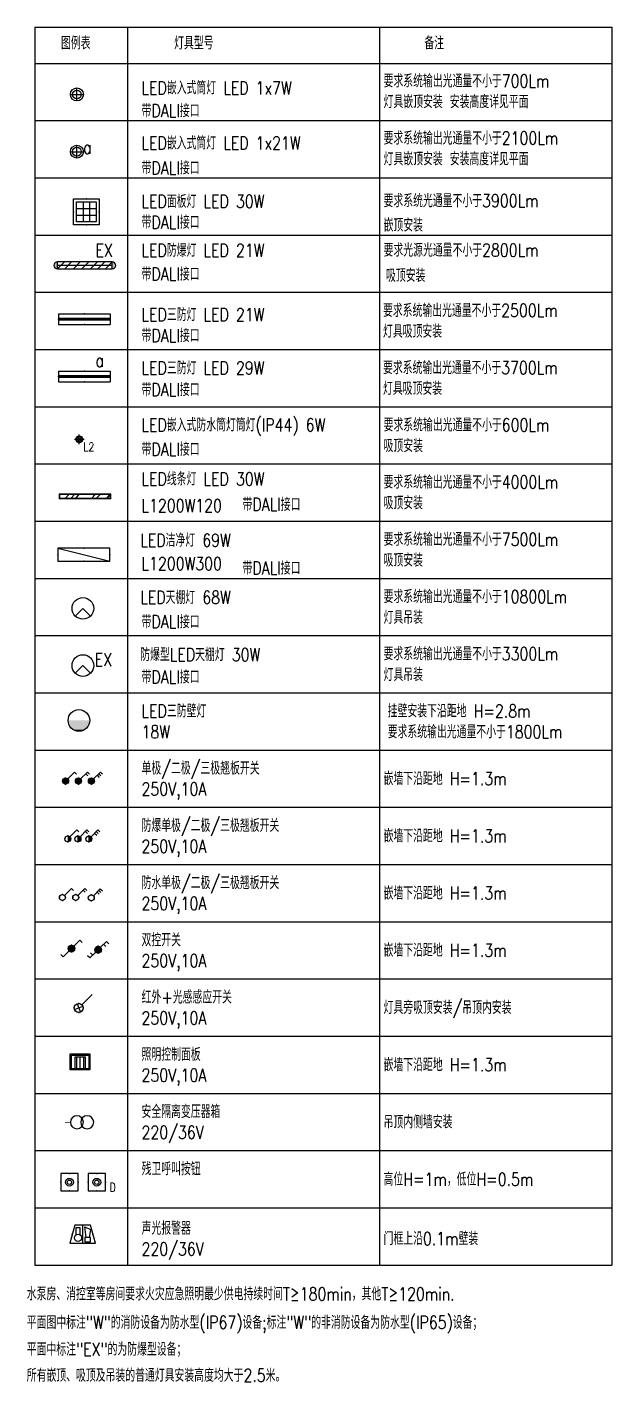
# Model space of a CAD drawing. Extents: x -621157 to 1764546, y -106808 to 741893.
# Drawn here: x -621002 to -607463, y 87161 to 118503 of the extents above; entities that cross this region are included whole.
import ezdxf
from ezdxf.enums import TextEntityAlignment as Align

# ---------------------------------------------------------------- set-up
doc = ezdxf.new("R2010")
doc.units = 0
doc.header["$LTSCALE"] = 1000
doc.header["$MEASUREMENT"] = 0
doc.linetypes.add('ACAD_ISO03W100', pattern=[30, 12, -18])
doc.linetypes.add('CONTINOUS', pattern=[0])
for name, color, linetype in [('$TD_AUDIT_GENERATED_(12AB0F)', 3, 'Continuous'), ('-TEXT', 50, 'Continuous'), ('EL_LUMI', 3, 'Continuous'), ('ELEMENT', 3, 'Continuous'), ('EQUIP-消防', 3, 'Continuous'), ('EQUIP-照明', 3, 'Continuous'), ('I-LIGHT', 3, 'Continuous'), ('I-Light-Name', 254, 'Continuous'), ('SIG_TEXT', 2, 'Continuous'), ('TEL_TEXT', 7, 'Continuous'), ('云线4.22', 1, 'Continuous'), ('设备-照明', 3, 'Continuous')]:
    doc.layers.add(name, color=color, linetype=linetype)
doc.layers.add('弱电设备层', color=1, linetype='Continuous', lineweight=9)
doc.layers.add('灯具图例与顶面填充$0$I-C-light', color=3, linetype='Continuous', lineweight=13)
doc.styles.add('_ROMANS', font='ROMANS.shx', dxfattribs={"width": 0.8, "bigfont": 'hzdxc.shx'})
doc.styles.add('_TCH_LABEL', font='COMPLEX', dxfattribs={"bigfont": 'GBCBIG'})
doc.styles.add('_TEL_DIM', font='SIMPLEX', dxfattribs={"width": 0.8, "height": 3.5, "bigfont": 'HZTXT'})
doc.styles.add('DIM_FONT', font='ROMANS', dxfattribs={"width": 0.8, "bigfont": 'HZDXC'})
doc.styles.get("Standard").update_dxf_attribs({"font": 'romans.shx', "bigfont": 'HZDXC.SHX'})
doc.styles.add('XZC', font='SIMPLEX.SHX', dxfattribs={"width": 0.7, "bigfont": 'hztxt.shx'})
doc.linetypes.add('LED_LINE', pattern='A,12.7,-5.08,["LED",XZC,S=2.54,R=0,X=-2.54,Y=-1.27],-6.35', length=24.13)

# ---------------------------------------------------------------- blocks, each defined once
blk = doc.blocks.new('$equip$00001216')
for p, q in [((0.147, 0.356), (0.625, 0.833)), ((-0.194, 0.132), (0.194, 0.285)), ((-0.076, 0.402), (0.076, 0.014))]:
    blk.add_line(p, q)
blk.add_circle((0, 0.208), 0.208)
for p in [(-0.208, 0.208), (0, 0.417), (0, 0), (0.208, 0.208)]:
    blk.add_point(p)
at = {"flags": 9}
blk.add_attdef('A', (0, 0), '', height=0.00002, dxfattribs=at)
blk = doc.blocks.new('HC002557118160')
at = {"layer": 'EQUIP-照明', "color": 0}
for p, q in [((0.74, 1.78), (3.13, 4.17)), ((3.13, 4.17), (3.83, 3.46))]:
    blk.add_line(p, q, dxfattribs=at)
blk.add_circle((0, 1.04), 1.04, dxfattribs=at)
for p in [(-1.04, 1.04), (0, 2.08), (0, 0), (1.04, 1.04)]:
    blk.add_point(p, dxfattribs=at)
for points in [[(-0.9, 1.56), (0.9, 1.56), (-1.04, 1.04), (1.04, 1.04)], [(-0.9, 0.52), (0.9, 0.52), (-1.04, 1.04), (1.04, 1.04)], [(-0.52, 1.94), (0.52, 1.94), (-0.9, 1.56), (0.9, 1.56)], [(-0.52, 0.14), (0.52, 0.14), (-0.9, 0.52), (0.9, 0.52)], [(0, 2.08), (0, 2.08), (-0.52, 1.94), (0.52, 1.94)], [(0, 0), (0, 0), (-0.52, 0.14), (0.52, 0.14)]]:
    blk.add_solid(points, dxfattribs=at)
at = {"layer": 'TEL_TEXT', "color": 0, "style": '_TEL_DIM', "flags": 1}
blk.add_attdef('A', text='', height=0.0001, dxfattribs=at).set_placement((0, 0), align=Align.MIDDLE_CENTER)
at = {"layer": '云线4.22', "color": 0, "style": '_TEL_DIM', "width": 0.7}
blk.add_attdef('PSFHATT', (3.85, 0), '', height=0.025, dxfattribs=at)
blk = doc.blocks.new('HC002555118023')
at = {"layer": 'EQUIP-照明', "color": 0}
for p, q in [((0.74, 1.78), (3.12, 4.17)), ((2.56, 3.6), (3.27, 2.89)), ((3.12, 4.17), (3.83, 3.46))]:
    blk.add_line(p, q, dxfattribs=at)
blk.add_circle((0, 1.04), 1.04, dxfattribs=at)
for p in [(-1.04, 1.04), (0, 2.08), (1.04, 1.04), (0, 0)]:
    blk.add_point(p, dxfattribs=at)
for points in [[(-0.9, 1.56), (0.9, 1.56), (-1.04, 1.04), (1.04, 1.04)], [(-0.9, 0.52), (0.9, 0.52), (-1.04, 1.04), (1.04, 1.04)], [(-0.52, 1.94), (0.52, 1.94), (-0.9, 1.56), (0.9, 1.56)], [(-0.52, 0.14), (0.52, 0.14), (-0.9, 0.52), (0.9, 0.52)], [(0, 2.08), (0, 2.08), (-0.52, 1.94), (0.52, 1.94)], [(0, 0), (0, 0), (-0.52, 0.14), (0.52, 0.14)]]:
    blk.add_solid(points, dxfattribs=at)
at = {"layer": 'TEL_TEXT', "color": 0, "style": '_TEL_DIM', "flags": 1}
blk.add_attdef('A', text='', height=0.0001, dxfattribs=at).set_placement((0, 0), align=Align.MIDDLE_CENTER)
at = {"layer": '云线4.22', "color": 0, "style": '_TEL_DIM', "width": 0.7}
blk.add_attdef('PSFHATT', (3.85, 0), '', height=0.025, dxfattribs=at)
blk = doc.blocks.new('HC002553117700')
at = {"layer": '设备-照明', "color": 0}
for p, q in [((0.74, 1.78), (3.12, 4.17)), ((1.99, 3.04), (2.7, 2.33)), ((2.56, 3.6), (3.27, 2.89)), ((3.12, 4.17), (3.83, 3.46))]:
    blk.add_line(p, q, dxfattribs=at)
blk.add_circle((0, 1.04), 1.04, dxfattribs=at)
for p in [(-1.04, 1.04), (0, 2.08), (0, 0), (1.04, 1.04)]:
    blk.add_point(p, dxfattribs=at)
for points in [[(-0.9, 1.56), (0.9, 1.56), (-1.04, 1.04), (1.04, 1.04)], [(-0.9, 0.52), (0.9, 0.52), (-1.04, 1.04), (1.04, 1.04)], [(-0.52, 1.94), (0.52, 1.94), (-0.9, 1.56), (0.9, 1.56)], [(-0.52, 0.14), (0.52, 0.14), (-0.9, 0.52), (0.9, 0.52)], [(0, 2.08), (0, 2.08), (-0.52, 1.94), (0.52, 1.94)], [(0, 0), (0, 0), (-0.52, 0.14), (0.52, 0.14)]]:
    blk.add_solid(points, dxfattribs=at)
at = {"layer": 'TEL_TEXT', "color": 0, "style": '_TEL_DIM', "flags": 1}
blk.add_attdef('A', text='', height=0.0001, dxfattribs=at).set_placement((0, 0), align=Align.MIDDLE_CENTER)
at = {"layer": '云线4.22', "color": 0, "style": '_TEL_DIM', "width": 0.7}
blk.add_attdef('PSFHATT', (3.85, 0), '', height=0.025, dxfattribs=at)
blk = doc.blocks.new('$equip$00001208')
for p, q in [((-0.147, 0.061), (-0.512, -0.304)), ((0.147, 0.356), (0.512, 0.72)), ((0.512, 0.72), (0.653, 0.579)), ((-0.512, -0.304), (-0.653, -0.162))]:
    blk.add_line(p, q)
blk.add_circle((0, 0.208), 0.208)
for points in [[(-0.18, 0.312), (0.18, 0.312), (-0.208, 0.208), (0.208, 0.208)], [(-0.18, 0.104), (0.18, 0.104), (-0.208, 0.208), (0.208, 0.208)], [(-0.104, 0.389), (0.104, 0.389), (-0.18, 0.312), (0.18, 0.312)], [(-0.104, 0.028), (0.104, 0.028), (-0.18, 0.104), (0.18, 0.104)], [(0, 0.417), (0, 0.417), (-0.104, 0.389), (0.104, 0.389)], [(0, 0), (0, 0), (-0.104, 0.028), (0.104, 0.028)]]:
    blk.add_solid(points)
at = {"layer": 'EQUIP-照明'}
for p in [(-0.208, 0.208), (0, 0.417), (0, 0), (0.208, 0.208)]:
    blk.add_point(p, dxfattribs=at)
at = {"layer": 'EQUIP-照明', "flags": 9}
blk.add_attdef('A', (0, 0), '', height=0.00002, dxfattribs=at)
blk = doc.blocks.new('$equip$00001215')
for p, q in [((0, 0.417), (0, 0)), ((0.147, 0.356), (0.625, 0.833)), ((0.399, 0.607), (0.54, 0.466)), ((0.512, 0.72), (0.653, 0.579)), ((0.625, 0.833), (0.766, 0.692))]:
    blk.add_line(p, q)
blk.add_circle((0, 0.208), 0.208)
for p in [(-0.208, 0.208), (0, 0.417), (0, 0), (0.208, 0.208)]:
    blk.add_point(p)
for points in [[(0.104, 0.389), (0.104, 0.028), (0, 0.417), (0, 0)], [(0.18, 0.313), (0.18, 0.104), (0.104, 0.389), (0.104, 0.028)], [(0.208, 0.208), (0.208, 0.208), (0.18, 0.313), (0.18, 0.104)]]:
    blk.add_solid(points)
at = {"flags": 9}
blk.add_attdef('A', (0, 0), '', height=0.00002, dxfattribs=at)
blk = doc.blocks.new('$equip$00001214')
for p, q in [((0, 0.417), (0, 0)), ((0.147, 0.356), (0.625, 0.833)), ((0.512, 0.72), (0.653, 0.579)), ((0.625, 0.833), (0.766, 0.692))]:
    blk.add_line(p, q)
blk.add_circle((0, 0.208), 0.208)
for p in [(-0.208, 0.208), (0, 0.417), (0.208, 0.208), (0, 0)]:
    blk.add_point(p)
for points in [[(0.104, 0.389), (0.104, 0.028), (0, 0.417), (0, 0)], [(0.18, 0.313), (0.18, 0.104), (0.104, 0.389), (0.104, 0.028)], [(0.208, 0.208), (0.208, 0.208), (0.18, 0.313), (0.18, 0.104)]]:
    blk.add_solid(points)
at = {"flags": 9}
blk.add_attdef('A', (0, 0), '', height=0.00002, dxfattribs=at)
blk = doc.blocks.new('$equip$00001213')
for p, q in [((0.147, 0.356), (0.625, 0.833)), ((0.625, 0.833), (0.766, 0.692))]:
    blk.add_line(p, q)
blk.add_circle((0, 0.208), 0.208)
for p in [(-0.208, 0.208), (0, 0.417), (0, 0), (0.208, 0.208)]:
    blk.add_point(p)
for points in [[(0.104, 0.389), (0.104, 0.028), (0, 0.417), (0, 0)], [(0.18, 0.313), (0.18, 0.104), (0.104, 0.389), (0.104, 0.028)], [(0.208, 0.208), (0.208, 0.208), (0.18, 0.313), (0.18, 0.104)]]:
    blk.add_solid(points)
at = {"flags": 9}
blk.add_attdef('A', (0, 0), '', height=0.00002, dxfattribs=at)
blk = doc.blocks.new('$equip$00001222')
for p, q in [((0.147, 0.356), (0.625, 0.833)), ((0.625, 0.833), (0.766, 0.692))]:
    blk.add_line(p, q)
blk.add_circle((0, 0.208), 0.208)
at = {"layer": 'EQUIP-照明'}
for p in [(-0.208, 0.208), (0, 0.417), (0, 0), (0.208, 0.208)]:
    blk.add_point(p, dxfattribs=at)
at = {"layer": 'EQUIP-照明', "flags": 9}
blk.add_attdef('A', (0, 0), '', height=0.00002, dxfattribs=at)
blk = doc.blocks.new('$equip$00001223')
for p, q in [((0.147, 0.356), (0.625, 0.833)), ((0.512, 0.72), (0.653, 0.579)), ((0.625, 0.833), (0.766, 0.692))]:
    blk.add_line(p, q)
blk.add_circle((0, 0.208), 0.208)
at = {"layer": 'EQUIP-照明'}
for p in [(-0.208, 0.208), (0, 0.417), (0, 0), (0.208, 0.208)]:
    blk.add_point(p, dxfattribs=at)
at = {"layer": 'EQUIP-照明', "flags": 9}
blk.add_attdef('A', (0, 0), '', height=0.00002, dxfattribs=at)
blk = doc.blocks.new('$equip$00001224')
for p, q in [((0.147, 0.356), (0.625, 0.833)), ((0.399, 0.607), (0.54, 0.466)), ((0.512, 0.72), (0.653, 0.579)), ((0.625, 0.833), (0.766, 0.692))]:
    blk.add_line(p, q)
blk.add_circle((0, 0.208), 0.208)
at = {"layer": 'EQUIP-照明'}
for p in [(-0.208, 0.208), (0, 0.417), (0, 0), (0.208, 0.208)]:
    blk.add_point(p, dxfattribs=at)
at = {"layer": 'EQUIP-照明', "flags": 9}
blk.add_attdef('A', (0, 0), '', height=0.00002, dxfattribs=at)
blk = doc.blocks.new('$equip_U$00000103(3T96GD2-PC)')
for p, q in [((-1.2, 0.25), (1.2, 0.25)), ((-1.2, 0.25), (-1.2, -0.25)), ((1.2, 0.25), (1.2, -0.25)), ((-1.2, -0.25), (1.2, -0.25))]:
    blk.add_line(p, q)
at = {"const_width": 0.14}
blk.add_lwpolyline([(-1.2, 0), (1.2, 0)], dxfattribs=at)
for p in [(-1.2, 0), (0, 0.25), (1.2, 0), (0, -0.25)]:
    blk.add_point(p)
at = {"color": 7, "style": '_TEL_DIM', "flags": 1}
for tag in ['A', 'REMARK']:
    blk.add_attdef(tag, text='', height=0.00002, dxfattribs=at).set_placement((0, 0), align=Align.MIDDLE_CENTER)
blk = doc.blocks.new('$equip_U$00000113(3T96GD2-PC)')
blk.add_blockref('$equip_U$00000103(3T96GD2-PC)', (0, 0))
at = {"color": 7, "style": '_TEL_DIM', "flags": 1}
for tag in ['A', 'REMARK']:
    blk.add_attdef(tag, text='', height=0.00002, dxfattribs=at).set_placement((0, 0), align=Align.MIDDLE_CENTER)
blk = doc.blocks.new('$equip_U$00000128(7WHLKQ2-PC)')
blk.add_blockref('$equip_U$00000113(3T96GD2-PC)', (0, 0))
at = {"color": 7, "style": '_TEL_DIM', "flags": 1}
blk.add_attdef('A', text='', height=0.00002, dxfattribs=at).set_placement((0, 0), align=Align.MIDDLE_CENTER)
blk = doc.blocks.new('$equip$00001153')
for p, q in [((-0.5, 0.5), (0.5, 0.5)), ((-0.5, -0.5), (-0.5, 0.5)), ((-0.385, 0.385), (0.385, 0.385)), ((-0.385, -0.385), (-0.385, 0.385)), ((-0.385, 0.128), (0.385, 0.128)), ((-0.129, 0.385), (-0.129, -0.385)), ((0.128, 0.385), (0.128, -0.385)), ((0.385, 0.385), (0.385, -0.385)), ((0.5, 0.5), (0.5, -0.5)), ((0.5, -0.5), (-0.5, -0.5)), ((-0.385, -0.129), (0.385, -0.129)), ((0.385, -0.385), (-0.385, -0.385))]:
    blk.add_line(p, q)
for p in [(-0.5, 0), (0, 0.5), (0.5, 0), (0, -0.5)]:
    blk.add_point(p)
at = {"layer": 'TEL_TEXT', "style": '_TEL_DIM', "flags": 1}
blk.add_attdef('A', text='', height=0.00002, dxfattribs=at).set_placement((0, 0), align=Align.MIDDLE_CENTER)
blk = doc.blocks.new('筒灯')
at = {"color": 8}
for p, q in [((150, 0), (-150, 0)), ((0, 150), (0, -150))]:
    blk.add_line(p, q, dxfattribs=at)
blk.add_circle((0, 0), 150)
blk.add_circle((0, 0), 102, dxfattribs=at)
blk = doc.blocks.new('冷库专用灯')
h = blk.add_hatch(color=251)
h.paths.add_polyline_path([(-635, 80, 1), (-635, -80)])
h.paths.add_polyline_path([(635, 80), (635, -80, 1)])
for p, q in [((635, 80), (-635, 80)), ((-635, -80), (-635, 80)), ((635, 0), (-635, 0)), ((635, -80), (635, 80)), ((-635, -80), (635, -80))]:
    blk.add_line(p, q)
at = {"color": 7}
for p, q in [((-635, -80), (-470, 80)), ((-465, -80), (-305, 80)), ((-265, -80), (-105, 80)), ((-65, -80), (95, 80)), ((135, -80), (295, 80)), ((305, -80), (465, 80)), ((480, -80), (635, 80))]:
    blk.add_line(p, q, dxfattribs=at)
for centre, start, end in [((-635, 0), 90, 270), ((635, 0), 270, 90)]:
    blk.add_arc(centre, 80, start, end)
at = {"layer": 'EL_LUMI', "color": 251}
for centre, start, end in [((-635, 0), 358.2898, 0), ((635, 0), 180, 181.9869)]:
    blk.add_arc(centre, 80, start, end, dxfattribs=at)
blk = doc.blocks.new('$element$00000151')
at = {"const_width": 0.0233}
blk.add_lwpolyline([(0, 0), (0, -0.188)], dxfattribs=at)
for points in [[(0, -0.188, 1), (0, -0.655, 1), (0, -0.188, -1)], [(0, -0.555, 1), (0, -1.022, 1), (0, -0.555, -1)]]:
    blk.add_lwpolyline(points, format="xyb", close=True, dxfattribs=at)
at = {"flags": 9}
blk.add_attdef('S', (0, 0), '', height=0.00000667, dxfattribs=at)
blk = doc.blocks.new('$equip$00001722')
for p, q in [((-0.5, 0), (-0.5, -1)), ((0.5, 0), (-0.5, 0)), ((0.5, -1), (0.5, 0)), ((-0.5, -1), (0.5, -1))]:
    blk.add_line(p, q)
for radius in [0.225, 0.126]:
    blk.add_circle((0, -0.5), radius)
for p in [(0, 0), (-0.5, -0.5), (0.5, -0.5), (0, -1)]:
    blk.add_point(p)
at = {"flags": 9}
blk.add_attdef('A', (0, 0), '', height=0.00002, dxfattribs=at)
blk.add_attdef('B', text='', height=0.4, dxfattribs=at).set_placement((0.884, -0.7), align=Align.MIDDLE_CENTER)
blk = doc.blocks.new('$equip$00001719')
for p, q in [((-0.3, 0.7), (-0.5, 0)), ((0.3, 0.7), (-0.3, 0.7)), ((-0.252, 0.32), (-0.252, 0.605)), ((-0.252, 0.605), (-0.102, 0.605)), ((-0.102, 0.605), (-0.102, 0.32)), ((0, 0.7), (0, 0)), ((0.137, 0.226), (0.087, 0.626)), ((0.087, 0.626), (0.307, 0.526)), ((0.307, 0.526), (0.257, 0.226)), ((0.5, 0), (0.3, 0.7)), ((-0.5, 0), (0.5, 0)), ((0.307, 0.226), (0.087, 0.226)), ((0.087, 0.226), (0.087, 0.056)), ((0.087, 0.056), (0.307, 0.056)), ((0.307, 0.056), (0.307, 0.226))]:
    blk.add_line(p, q)
blk.add_circle((-0.177, 0.205), 0.139)
for p in [(0, 0.7), (-0.4, 0.35), (0, 0), (0.4, 0.35)]:
    blk.add_point(p)
at = {"flags": 1}
for tag, height, p in [('A', 0.00002, (0, 0)), ('B', 0.4, (0.748, 0.307))]:
    blk.add_attdef(tag, text='', height=height, dxfattribs=at).set_placement(p, align=Align.MIDDLE_CENTER)
blk = doc.blocks.new('FSLED')
at = {"color": 251, "linetype": 'ACAD_ISO03W100', "ltscale": 0.2}
for p, q in [((85, 0), (-85, 0)), ((0, -84), (0, 84))]:
    blk.add_line(p, q, dxfattribs=at)
for points in [[(42, 42), (-42, -42)], [(-42, 42), (42, -42)]]:
    blk.add_lwpolyline(points)
blk.add_ellipse((0, 0), major_axis=(-42.4, 42.4), ratio=1)
at = {"color": 251, "ltscale": 2}
blk.add_ellipse((0, 0), major_axis=(4.1, 47.8), ratio=1, start_param=2.440964, end_param=8.724149, dxfattribs=at)
at = {"layer": 'I-Light-Name', "style": 'DIM_FONT', "width": 0.8}
blk.add_text('L2', height=150, dxfattribs=at).set_placement((71, -130), align=Align.MIDDLE_LEFT)
blk = doc.blocks.new('灯具图例与顶面填充$0$顶面图例$0$16-吊线灯-011')
at = {"color": 8}
blk.add_wipeout([(0, 35), (0, -25), (600, -25), (600, 35)], dxfattribs=at)
at = {"linetype": 'ByBlock'}
h = blk.add_hatch(dxfattribs=at)
h.set_pattern_fill('AR-RROOF', color=250, scale=5, angle=45)
h.set_pattern_definition([(45, (-809054.52, -461832.93), (107.763073, 287.368196), [1905, -254, 635, -127]), (45, (-808979.98, -461668.59), (-209.239968, 29.634845), [381, -41.91, 762, -95.25]), (45, (-809085.95, -461711.69), (406.805602, 527.141034), [1016, -177.8, 508, -127])])
h.paths.add_polyline_path([(10, 25), (590, 25), (590, -15), (10, -15)])
at = {"color": 0, "linetype": 'ByBlock'}
for points in [[(0, 35), (600, 35), (600, -25), (0, -25)], [(10, 25), (590, 25), (590, -15), (10, -15)]]:
    blk.add_lwpolyline(points, close=True, dxfattribs=at)
blk = doc.blocks.new('$equip_U$00000130(3T96GD2-PC)')
at = {"color": 0}
blk.add_line((-1.2, 0.3), (1.2, -0.3), dxfattribs=at)
blk.add_lwpolyline([(-1.2, -0.3), (1.2, -0.3), (1.2, 0.3), (-1.2, 0.3)], close=True, dxfattribs=at)
for p in [(-1.2, 0), (0, 0.3), (1.2, 0), (0, -0.3)]:
    blk.add_point(p, dxfattribs=at)
at = {"color": 0, "style": '_TEL_DIM', "flags": 1}
for tag in ['A', 'REMARK']:
    blk.add_attdef(tag, text='', height=0.00002, dxfattribs=at).set_placement((0, 0), align=Align.MIDDLE_CENTER)
blk = doc.blocks.new('G$C3816A8C5')
at = {"layer": '弱电设备层', "lineweight": -3}
for p, q in [((-114, 25), (-114, 298)), ((-114, 298), (129, 298)), ((-72, 25), (-72, 298)), ((1, 25), (1, 298)), ((87, 25), (87, 298)), ((129, 25), (129, 298))]:
    blk.add_line(p, q, dxfattribs=at)
for points in [[(-228, 0), (-228, 368), (228, 368), (228, 0)], [(-200, 25), (-200, 341), (202, 341), (202, 25)]]:
    blk.add_lwpolyline(points, close=True, dxfattribs=at)
blk = doc.blocks.new('HC002569125682')
at = {"layer": 'EQUIP-照明', "color": 0}
for q in [(-1.77, -1.77), (1.77, -1.77)]:
    blk.add_line((0, 0), q, dxfattribs=at)
blk.add_circle((0, 0), 2.5, dxfattribs=at)
at = {"color": 0, "width": 0.7}
blk.add_attdef('PSFHATT', (2.52, -2.5), '', height=0.025, dxfattribs=at)
at = {"layer": 'EQUIP-照明', "color": 0, "style": '_TCH_LABEL', "flags": 9}
blk.add_attdef('A', (0, 0), '', height=0.0001, dxfattribs=at)
blk = doc.blocks.new('$equip$00001151')
blk.add_circle((0, 0.5), 0.5)
for points in [[(0.433, 0.25), (-0.433, 0.25), (0.5, 0.5), (-0.5, 0.5)], [(0.25, 0.067), (-0.25, 0.067), (0.433, 0.25), (-0.433, 0.25)], [(0, 0), (0, 0), (0.25, 0.067), (-0.25, 0.067)]]:
    blk.add_solid(points)
at = {"flags": 9}
blk.add_attdef('A', (0, 0), '', height=0.00002, dxfattribs=at)

msp = doc.modelspace()

# ---------------------------------------------------------------- linework, layer by layer
at = {"layer": '-TEXT'}
for points in [[(-620822, 118503), (-607463, 118503)], [(-620822, 118503), (-620822, 89865)], [(-618675, 118503), (-618675, 101779)], [(-612842, 118503), (-612842, 101779)], [(-607463, 118503), (-607463, 101779)], [(-607463, 118503), (-607463, 101779)], [(-607463, 118503), (-607463, 89865)], [(-620822, 117664), (-607463, 117664)], [(-620822, 116341), (-607463, 116341)], [(-620822, 115017), (-607463, 115017)], [(-620822, 113693), (-607463, 113693)], [(-620822, 112369), (-607463, 112369)], [(-620822, 111045), (-607463, 111045)], [(-620822, 111045), (-607463, 111045)], [(-620822, 109722), (-607463, 109722)], [(-620822, 108398), (-607463, 108398)], [(-620822, 107074), (-607463, 107074)], [(-620822, 107074), (-607463, 107074)], [(-620822, 105750), (-607463, 105750)], [(-620822, 104426), (-607463, 104426)], [(-620822, 103103), (-607463, 103103)], [(-618675, 102618), (-618675, 89865)], [(-612842, 102618), (-612842, 89865)], [(-620822, 101779), (-607463, 101779)], [(-620822, 101779), (-607463, 101779)], [(-620822, 100455), (-607463, 100455)], [(-620822, 99131), (-607463, 99131)], [(-620822, 97808), (-607463, 97808)], [(-620822, 97808), (-607463, 97808)], [(-620822, 96484), (-607463, 96484)], [(-620822, 95160), (-607463, 95160)], [(-620822, 93836), (-607463, 93836)], [(-620822, 92512), (-607463, 92512)], [(-620822, 91189), (-607463, 91189)], [(-620822, 89865), (-607463, 89865)], [(-620822, 89865), (-607463, 89865)]]:
    msp.add_lwpolyline(points, dxfattribs=at)
at = {"layer": 'EQUIP-照明'}
for points in [[(-619180, 97231), (-619233, 97284)], [(-619480, 97037), (-619533, 97090)]]:
    msp.add_lwpolyline(points, dxfattribs=at)

# ---------------------------------------------------------------- block references
at = {"layer": '$TD_AUDIT_GENERATED_(12AB0F)', "color": 251}
msp.add_blockref('冷库专用灯', (-619666, 112991), dxfattribs=at)
at = {"layer": 'ELEMENT', "xscale": 647.9999975863152, "yscale": 648.0000016093255, "zscale": 647.9999999999998, "rotation": 89.99994456518817}
msp.add_blockref('$element$00000151', (-620121, 93167, -339), dxfattribs=at)
at = {"layer": 'EQUIP-消防'}
for name, p, xscale, yscale, zscale, rotation in [('$equip$00001722', (-620221, 91780, -339), 400, 400, 400, 90), ('$equip$00001722', (-619588, 91780, -339), 400, 400, 400, 90), ('$equip$00001719', (-619716, 90370), 600, 600, 600, 359.9999999999999)]:
    msp.add_blockref(name, p, dxfattribs=dict(at, xscale=xscale, yscale=yscale, zscale=zscale, rotation=rotation))
at = {"layer": 'EQUIP-照明'}
for name, p, xscale, yscale, zscale in [('$equip$00001153', (-619630, 114231), 600.000000002794, 600.0000000027358, 600.0000000027285), ('$equip_U$00000128(7WHLKQ2-PC)', (-619675, 111745), 500.0000000023283, 500.0000000022701, 500.0000000022737), ('$equip_U$00000128(7WHLKQ2-PC)', (-619675, 110421), 500.0000000023283, 500.0000000022701, 500.0000000022737), ('$equip_U$00000130(3T96GD2-PC)', (-619687, 106296), 500, 500, 500), ('$equip$00001151', (-619802, 102213), 500, 500, 500), ('$equip$00001213', (-620059, 99654), 333.3333333332557, 333.3333333333721, 333.3333333333333), ('$equip$00001214', (-619824, 99654), 333.3333333332557, 333.3333333333721, 333.3333333333333), ('$equip$00001215', (-619571, 99654), 333.3333333332557, 333.3333333333721, 333.3333333333333), ('$equip$00001216', (-619805, 95710), 499.9999999708962, 499.9999998835847, 500)]:
    msp.add_blockref(name, p, dxfattribs=dict(at, xscale=xscale, yscale=yscale, zscale=zscale))
at = {"layer": 'EQUIP-照明', "linetype": 'CONTINOUS', "xscale": 333.3333333333721, "yscale": 333.3333333333721, "zscale": 333.3333333333285}
for name, p in [('$equip$00001222', (-620185, 98297)), ('$equip$00001223', (-619876, 98297)), ('$equip$00001224', (-619515, 98291))]:
    msp.add_blockref(name, p, dxfattribs=at)
at = {"layer": 'EQUIP-照明', "xscale": 374.9999999781721, "yscale": 374.9999999128631, "zscale": 375, "rotation": 359.9999999999896}
for p in [(-619975, 97108), (-619357, 97082)]:
    msp.add_blockref('$equip$00001208', p, dxfattribs=at)
at = {"layer": 'EQUIP-照明', "color": 1}
msp.add_blockref('G$C3816A8C5', (-619777, 94380), dxfattribs=at)
at = {"layer": 'I-LIGHT', "linetype": 'LED_LINE', "ltscale": 0.5, "rotation": 180}
for p in [(-619849, 116945), (-619849, 115621)]:
    msp.add_blockref('筒灯', p, dxfattribs=at)
at = {"layer": 'I-LIGHT', "linetype": 'Continuous', "xscale": 1.333333333333333, "yscale": 1.333333333333333, "zscale": 1.333333333333333}
msp.add_blockref('FSLED', (-619793, 108966), dxfattribs=at)
at = {"layer": '灯具图例与顶面填充$0$I-C-light', "xscale": 2, "yscale": 2, "zscale": 2}
msp.add_blockref('灯具图例与顶面填充$0$顶面图例$0$16-吊线灯-011', (-620261, 107637), dxfattribs=at)
at = {"layer": '设备-照明', "xscale": 100, "yscale": 100, "zscale": 100}
for p in [(-619710, 105056), (-619710, 103733)]:
    msp.add_blockref('HC002569125682', p, dxfattribs=at)
at = {"layer": '设备-照明', "color": 3, "xscale": 66.66666666666666, "yscale": 66.66666666666666, "zscale": 66.66666666666666}
for name, p in [('HC002557118160', (-620110, 100991)), ('HC002555118023', (-619814, 100991)), ('HC002553117700', (-619513, 100991))]:
    msp.add_blockref(name, p, dxfattribs=at)

# ---------------------------------------------------------------- texts
at = {"layer": '-TEXT', "style": '_ROMANS', "width": 0.8}
for s, p in [('图例表', (-620217, 117985)), ('灯具型号', (-617598, 117985)), ('备注', (-611804, 117985)), ('LED嵌入式筒灯 LED 1x7W', (-618352, 116947)), ('要求系统输出光通量不小于700Lm', (-612749, 117108)), ('灯具嵌顶安装 安装高度详见平面', (-612749, 116627)), ('带DALI接口', (-618352, 116419)), ('LED嵌入式筒灯 LED 1x21W', (-618352, 115671)), ('要求系统输出光通量不小于2100Lm', (-612749, 115785)), ('带DALI接口', (-618352, 115095)), ('灯具嵌顶安装 安装高度详见平面', (-612749, 115303)), ('LED面板灯 LED 30W', (-618352, 114322)), ('要求系统光通量不小于3900Lm', (-612749, 114336)), ('带DALI接口', (-618352, 113839)), ('嵌顶安装', (-612749, 113772)), ('LED防爆灯 LED 21W ', (-618352, 113189)), ('要求光源光通量不小于2800Lm', (-612749, 113193)), ('带DALI接口', (-618352, 112639)), ('吸顶安装', (-612692, 112607)), ('LED三防灯 LED 21W', (-618352, 111702)), ('要求系统输出光通量不小于2500Lm', (-612762, 111798)), ('灯具吸顶安装 ', (-612762, 111316)), ('带DALI接口', (-618352, 111218)), ('LED三防灯 LED 29W', (-618352, 110468)), ('要求系统输出光通量不小于3700Lm', (-612762, 110474)), ('灯具吸顶安装 ', (-612762, 109993)), ('带DALI接口', (-618352, 109965)), ('LED嵌入式防水筒灯筒灯(IP44) 6W', (-618352, 109150)), ('要求系统输出光通量不小于600Lm', (-612749, 109150)), ('带DALI接口', (-618352, 108586)), ('吸顶安装', (-612749, 108669)), ('LED线条灯 LED 30W', (-618352, 107901)), ('要求系统输出光通量不小于4000Lm', (-612749, 107827)), ('L1200W120', (-618352, 107285)), ('带DALI接口', (-616016, 107310)), ('吸顶安装', (-612749, 107345)), ('LED洁净灯 69W', (-618382, 106483)), ('要求系统输出光通量不小于7500Lm', (-612749, 106503)), ('吸顶安装', (-612749, 106021)), ('L1200W300', (-618352, 105942)), ('带DALI接口', (-616016, 105837)), ('LED天棚灯 68W', (-618382, 105159)), ('要求系统输出光通量不小于10800Lm', (-612749, 105179)), ('灯具吊装', (-612749, 104697)), ('带DALI接口', (-618352, 104596)), ('防爆型LED天棚灯 30W', (-618382, 103836)), ('要求系统输出光通量不小于3300Lm', (-612749, 103855)), ('带DALI接口', (-618352, 103318)), ('灯具吊装', (-612749, 103374)), ('LED三防壁灯', (-618352, 102532)), ('挂壁安装下沿距地 H=2.8m', (-612654, 102532)), ('18W', (-618352, 102050)), ('要求系统输出光通量不小于1800Lm', (-612654, 102050)), ('单极/二极/三极翘板开关', (-618352, 101208)), ('嵌墙下沿距地 H=1.3m', (-612749, 100967)), ('250V,10A', (-618352, 100726)), ('防爆单极/二极/三极翘板开关', (-618352, 99884)), ('250V,10A', (-618352, 99402)), ('嵌墙下沿距地 H=1.3m', (-612749, 99643)), ('防水单极/二极/三极翘板开关', (-618352, 98560)), ('嵌墙下沿距地 H=1.3m', (-612749, 98319)), ('250V,10A', (-618352, 98079)), ('双控开关', (-618352, 97236)), ('嵌墙下沿距地 H=1.3m', (-612749, 96996)), ('250V,10A', (-618352, 96755)), ('红外+光感感应开关', (-618352, 95913)), ('灯具旁吸顶安装/吊顶内安装', (-612749, 95672)), ('250V,10A', (-618352, 95431)), ('照明控制面板', (-618352, 94588)), ('嵌墙下沿距地 H=1.3m', (-612749, 94348)), ('250V,10A', (-618352, 94107)), ('安全隔离变压器箱', (-618352, 93265)), ('220/36V', (-618352, 92783)), ('吊顶内侧墙安装', (-612749, 93024)), ('残卫呼叫按钮', (-618352, 91941)), ('高位H=1m，低位H=0.5m', (-612749, 91700)), ('声光报警器', (-618352, 90567)), ('门框上沿0.1m壁装', (-612749, 90326)), ('220/36V', (-618352, 90085)), ('水泵房、消控室等房间要求火灾应急照明最少供电持续时间T≥180min，其他T≥120min.', (-621009, 89047)), ('平面图中标注"W"的消防设备为防水型(IP67)设备;标注"W"的非消防设备为防水型(IP65)设备；', (-621009, 88387)), ('平面中标注"EX"的为防爆型设备；', (-621009, 87766)), ('所有嵌顶、吸顶及吊装的普通灯具安装高度均大于2.5米。', (-621009, 87163))]:
    msp.add_text(s, height=300, dxfattribs=at).set_placement(p)
at = {"layer": 'SIG_TEXT', "style": 'DIM_FONT', "width": 0.8}
for s, height, p in [('a', 300, (-619703, 115571)), ('EX', 300, (-619418, 113192)), ('a', 300, (-619418, 110641)), ('EX', 300, (-619435, 103721)), ('D', 200, (-619091, 91564))]:
    msp.add_text(s, height=height, dxfattribs=at).set_placement(p)

doc.saveas('drawing.dxf')
